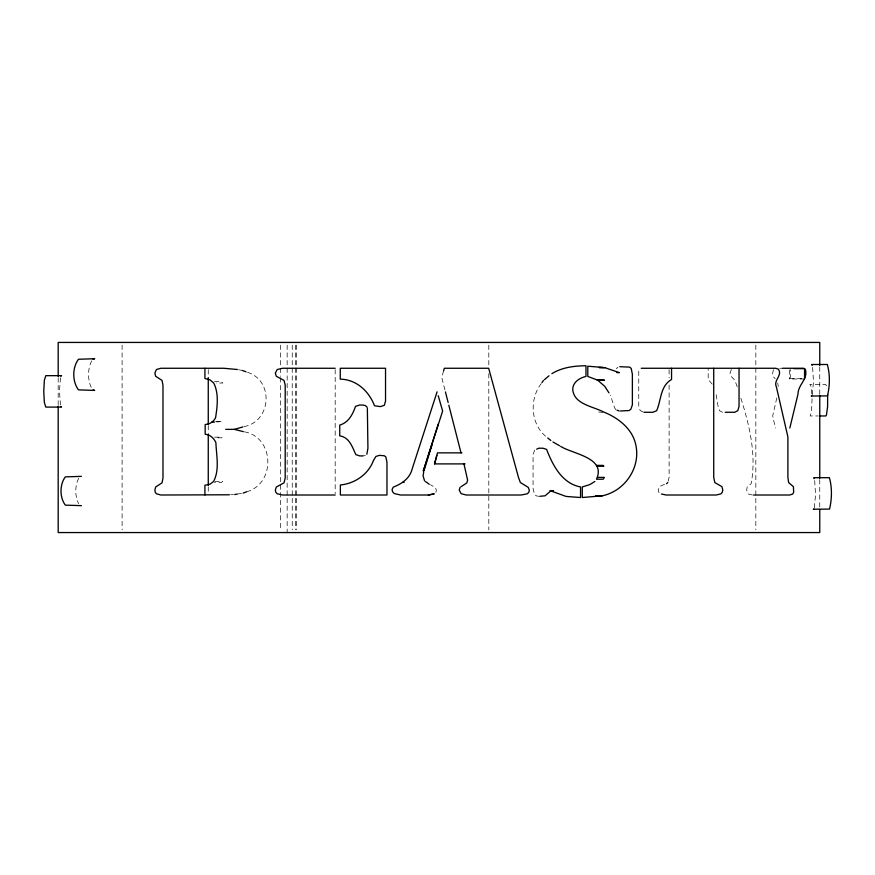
<?xml version="1.0" encoding="UTF-8"?>
<svg xmlns="http://www.w3.org/2000/svg" width="875" height="875" viewBox="0 0 875 875"><rect width="100%" height="100%" fill="white"/><g stroke="black" fill="none" stroke-linecap="round" stroke-linejoin="round"><path stroke-width="0.66" stroke-dasharray="4.38 3.28" d="M812.066 398.694L811.595 410.277L810.195 415.964L818.048 415.964M60.484 377.781L59.456 391.387L60.484 404.983M812.284 394.68L813.487 381.773L812.623 367.358M814.341 507.872L815.544 494.955L814.68 480.55M776.792 397.928L772.702 415.898L775.348 428.061M435.892 492.406L436.362 490.372L435.498 487.583L430.456 484.739M668.117 481.272L669.112 477.367L669.112 383.272M443.592 370.869L441.711 377.366L445.102 390.611M804.552 379.006L789.589 379.006L790.552 376.348L790.387 369.567M534.669 450.122L533.061 454.53L533.061 488.327L534.461 494.32L536.211 495.819L538.672 496.311M773.456 369.666L772.603 373.472L773.106 376.491L775.25 378.766M91.645 360.85C87.522 369.239 87.522 379.903 91.645 388.292M78.63 478.33C74.812 486.084 74.812 495.928 78.63 503.683M731.38 369.48L730.045 373.1L730.57 375.692L734.803 380.264L737.384 387.188M541.286 383.589C528.992 399.164 530.622 424.769 546.733 437.128M616.35 368.736L617.914 367.205M246.608 491.816C276.292 483.558 274.509 436.22 243.359 431.637M244.07 426.595C271.523 421.509 274.072 380.308 247.297 372.269M664.53 484.312L659.323 486.675L658.263 490L658.755 492.188L660.242 493.762M362.917 455.919L365.334 455.503M237.125 494.123L241.927 493.314M230.738 494.714L233.395 494.594M779.789 368.266L782.48 368.266M789.786 378.481L802.036 378.481M214.517 381.609L221.102 381.609L222.873 383.031L216.333 383.031M602.995 412.377L596.466 411.841M215.578 421.477L222.13 421.477L215.841 422.1M214.517 437.161L221.102 437.161L222.042 437.817L215.48 437.817M214.834 481.545L222.688 481.545L221.102 482.65L214.517 482.65M752.445 495.009L747.906 493.894L746.67 490L747.239 486.675L751.122 483.733C756.645 454.989 749.459 425.086 740.666 397.545M238.612 369.753L242.342 370.453M643.027 411.863L640.216 410.605L638.761 406.241L638.761 368.266M722.531 412.278L719.611 410.747L718.102 406.525L715.859 392.809M615.913 409.773L614.633 407.958L610.345 395.008M712.217 384.136L708.203 379.498L708.203 368.266M826.569 385.777L825.519 384.42L809.812 384.42L810.863 385.777L811.945 394.658M777.711 382.998L778.28 386.466M819.755 366.887L819.755 395.402M819.755 479.598L819.755 508.113M789.589 369.939L789.589 379.006M755.836 345.155L755.836 529.845M669.112 369.633L669.112 377.814M488.808 345.155L488.808 366.887M488.808 373.68L488.808 529.845M335.18 369.633L335.18 493.653M296.516 345.155L296.516 529.845M295.433 345.155L295.433 529.845M292.239 345.155L292.239 529.845M287.153 345.155L287.153 532.558M280.536 345.155L280.536 366.887M280.536 368.244L280.536 376.392M280.536 377.748L280.536 529.845M208.261 369.633L208.261 377.803M208.261 425.513L208.261 433.683M208.261 486.839L208.261 493.653M122.106 345.155L122.106 529.845M58.188 377.748L58.188 406.262"/><path stroke-width="1.31" d="M597.592 477.4L604.384 477.4L603.214 479.216L596.466 479.216C606.495 457.658 572.742 454.081 560.634 446.359M423.675 472.259L423.052 475.88L424.594 480.9M366.855 454.245L367.927 448.219L367.358 408.45M789.819 428.061L798.011 394.078C797.945 384.814 808.227 379.05 805.405 369.567L804.552 368.638L793.669 368.638M465.062 463.903L434.547 463.903L437.5 452.856L462 452.856M434.547 463.903L436.855 455.317M443.592 370.869L444.336 368.266L488.688 368.266L518.459 477.367L520.33 482.475L528.27 487.397L529.309 490.186L528.806 492.297L527.275 493.806L521.172 495.009L466.156 495.009L461.114 493.664L459.233 490.087L460.064 487.309M423.883 471.056L432.359 443.669M438.375 423.839L423.281 471.056L442.641 411.075L438.211 395.697M437.095 391.858L412.355 468.366C410.003 478.341 402.073 483.7 393.225 487.167L392.055 489.628L392.623 491.87L394.352 493.577L400.597 495.009L428.706 495.009M541.986 382.583L543.397 380.559M60.977 376.206L61.513 375.67L45.795 375.67L44.352 380.275L43.75 391.387L44.352 402.489L45.795 407.094L61.513 407.094L60.977 406.558M666.553 483.733L667.789 482.573M544.327 379.761L549.008 375.802M204.925 368.266L204.925 378.481L210.011 379.87L213.719 383.031C219.067 393.531 217.273 406.7 215.556 417.856C213.533 421.794 209.617 424.375 205.166 424.539L205.166 434.197C210.175 434.569 213.861 438.189 215.884 442.553C216.322 455.317 219.811 469.853 213.533 481.545L209.967 484.192L204.925 485.264L204.925 495.009M461.016 486.73L466.78 482.945L467.622 480.156L463.947 463.903M594.847 481.502L589.783 484.597L582.291 486.938L582.291 497.525L602.361 495.797C624.531 491.083 640.336 468.344 636.027 445.933C633.041 429.1 618.308 417.736 603.214 411.841C592.867 406.306 573.88 404.283 572.731 389.441C572.742 382.189 579.611 377.88 585.966 376.436L585.966 365.761C574.295 365.848 562.013 367.369 551.906 373.647M536.67 449.17L538.672 448.219L542.992 448.219L546.591 449.378C552.748 465.281 562.013 483.492 580.541 486.938L580.541 497.525L566.059 496.431L552.497 491.52M243.13 493.106L246.608 491.816M93.111 359.264L94.686 358.728L78.477 359.264C72.209 367.62 72.209 381.511 78.477 389.867L94.686 390.414L93.111 389.867M225.673 429.363L234.369 429.363L242.867 426.945M811.77 395.894L811.234 396.036L827.477 395.894C829.905 385.82 830.145 374.467 827.323 364.492L811.617 364.492L812.142 365.422M813.827 509.086L813.291 509.228L829.533 509.086C831.961 499.012 832.202 487.659 829.391 477.684L813.684 477.684L814.209 478.614M433.223 494.08L428.312 495.009L434.448 493.85M234.73 494.539L237.125 494.123M229.403 494.78L160.825 495.009L156.406 493.762L155.247 492.242L154.864 490.186L155.652 487.025L162.028 482.847L162.98 478.111L162.98 385.164L162.028 380.428L155.652 376.25L154.864 373.1L156.406 369.523L160.825 368.266L223.716 368.266L237.377 369.512M619.795 366.691L629.737 367.139L631.225 368.495L632.373 374.216L632.373 404.852L630.853 409.259L629.114 410.55L620.462 410.977M599.167 367.423L604.811 367.664L619.38 372.63L616.897 372.63M599.364 367.664L604.811 367.664M335.18 368.266L282.581 368.266L277.211 369.523L275.33 373.1L276.292 376.25L284.036 380.428L285.195 385.164L285.195 478.111L284.036 482.847L276.292 487.025L275.33 490.186L275.8 492.242L277.211 493.762L282.581 495.009L335.18 495.009M641.222 368.266L775.655 368.266L778.334 369.108C782.906 375.419 773.073 380.308 776.398 386.936L787.894 436.887L787.894 477.367L788.637 482.573L793.406 486.675L793.658 492.363L792.663 494.08L789.622 495.009L753.561 495.009M782.48 368.266L803.819 368.266M596.466 379.641L604.417 380.133L597.625 380.133L587.792 376.436L587.792 366.22L603.214 367.423M643.967 412.278L652.816 412.278L656.622 410.747C661.248 400.323 660.198 385.875 671.552 379.498L671.552 368.266M725.244 412.278L734.737 412.278L737.844 410.605L739.047 406.241L739.047 368.266M819.361 415.964L825.913 415.964L826.438 415.034L827.597 406.777L827.652 394.658M211.881 422.1L214.517 422.1M362.917 455.919L359.702 455.919L355.852 454.617C352.308 447.059 349.42 437.27 339.741 435.87L339.741 425.097C348.611 422.548 352.702 414.378 355.534 406.383L359.483 405.037L362.709 405.037L365.477 405.617L367.216 407.356M596.466 465.391L603.214 465.391L603.892 466.233L597.111 466.233M81.43 476.372L65.341 476.864C59.555 484.586 59.555 497.427 65.341 505.148L81.43 505.641M402.708 482.388L404.141 482.388M549.959 490.645L553.536 490.645L550.397 491.247L545.103 495.797L539.744 496.311M595.656 495.797L602.361 495.797M661.423 494.014L666.116 495.009L716.209 495.009L720.902 493.894L722.323 492.177L722.805 490L721.93 486.675L714.809 482.573L713.716 477.367L713.716 368.266M234.369 429.363L243.359 431.637M242.342 370.453L246.061 371.809M616.995 410.178L619.172 410.977M552.967 441.973L559.541 445.736M425.523 481.567L429.231 484.247M547.761 437.97L550.845 440.497M597.625 380.133L604.789 386.378L608.956 392.853M445.441 391.934L448.153 402.533M448.82 405.18L461.016 452.856M819.755 365.531L819.755 342.442L58.188 342.442L58.188 376.392M819.755 395.402L819.755 478.242M819.755 509.469L819.755 532.558L58.188 532.558L58.188 406.262M804.552 368.638L804.552 379.006M208.261 377.803L208.261 424.145M208.261 435.05L208.261 485.472M385.536 401.133L384.311 405.311L380.417 406.613L374.544 405.781C368.9 391.223 356.595 379.531 340.266 379.127L340.266 368.266L385.536 368.266L385.536 401.133M373.472 460.469C368.364 474.359 354.889 483.569 340.375 484.98L340.375 495.009L386.969 495.009L386.969 462.241L385.842 456.892L384.278 455.744L379.455 455.361L375.933 456.433L373.472 460.469"/></g></svg>
